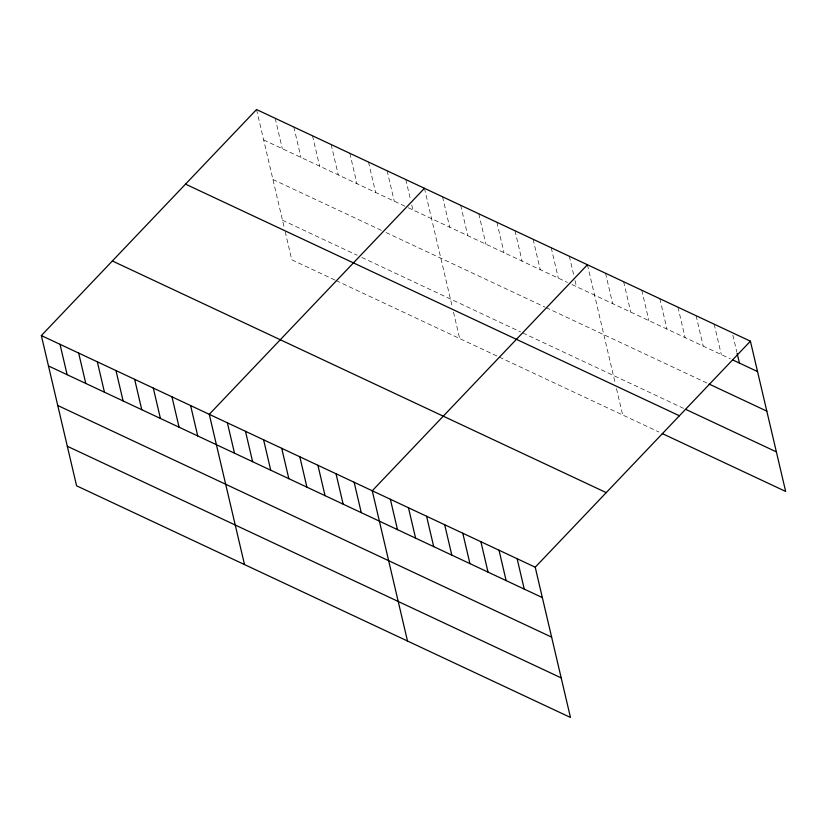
<?xml version="1.0" encoding="UTF-8"?>
<svg xmlns="http://www.w3.org/2000/svg" width="827" height="827" viewBox="0 0 827 827"><rect width="100%" height="100%" fill="white"/><g stroke="black" fill="none" stroke-linecap="round" stroke-linejoin="round"><path stroke-width="0.62" stroke-dasharray="4.13 3.1" d="M263.658 139.928L407.091 207.205M408.259 207.753L567.394 282.389M571.922 284.519L730.375 358.835M272.931 179.49L381.381 230.351M386.044 232.542L544.983 307.086M546.109 307.613L706.827 382.994M282.493 220.24L357.13 255.243M361.792 257.435L520.586 331.906M522.85 332.971L683.567 408.352M334.914 280.033L291.776 259.792L284.746 229.834M336.082 280.58L498.174 356.602M499.301 357.13L658.892 431.983M732.867 335.131L736.857 352.147M714.187 324.205L721.32 354.587M696.086 315.707L703.208 346.089M677.975 307.22L685.097 337.602M659.863 298.723L666.996 329.105M641.752 290.225L648.885 320.607M623.651 281.738L630.774 312.12M605.54 273.241L612.662 303.623M587.428 264.743L615.36 383.831M616.487 388.628L622.669 414.999M569.317 256.256L573.886 275.701M575.023 280.56L576.45 286.638M551.216 247.759L558.339 278.141M533.105 239.272L540.227 269.654M514.994 230.774L522.116 261.156M496.882 222.277L504.015 252.659M478.781 213.79L485.904 244.172M460.67 205.292L467.793 235.674M442.559 196.795L449.681 227.187M424.447 188.308L452.379 307.386M453.506 312.182L459.688 338.553M405.788 179.552L410.637 200.217M411.774 205.075L412.921 209.934M387.139 170.807L394.262 201.188M368.48 162.051L375.603 192.433M349.821 153.305L356.944 183.687M331.162 144.549L338.284 174.931M312.503 135.804L319.635 166.186M293.843 127.048L300.976 157.43M275.184 118.302L282.317 148.684M256.535 109.546L284.457 228.634"/><path stroke-width="1.24" d="M41.35 335.566L535.224 567.208L570.465 717.454L76.591 485.811L41.35 335.566L256.535 109.546L750.409 341.189L785.65 491.434L662.282 433.575M424.447 188.308L209.272 414.317L244.513 564.572M587.428 264.743L372.253 490.762L407.494 641.008M535.224 567.208L750.409 341.189M732.639 359.9L757.532 371.571M709.09 384.059L766.815 411.133M685.831 409.417L776.377 451.883M185.517 184.132L679.401 415.774M112.358 260.981L606.243 492.623M48.473 365.947L542.357 597.59M57.756 405.499L551.63 637.141M67.318 446.26L561.192 677.902M737.146 353.356L739.431 363.084M517.123 558.711L524.246 589.093M499.012 550.213L506.134 580.606M480.9 541.726L488.023 572.108M462.789 533.229L469.922 563.611M444.688 524.742L451.811 555.124M426.577 516.244L433.699 546.626M408.466 507.747L415.588 538.139M390.354 499.26L397.487 529.642M354.142 482.265L361.265 512.657M336.031 473.778L343.153 504.16M317.919 465.281L325.052 495.662M299.808 456.793L306.941 487.175M281.707 448.296L288.83 478.678M263.596 439.799L270.718 470.181M245.485 431.312L252.617 461.693M227.373 422.814L234.506 453.196M190.613 405.571L197.736 435.953M171.954 396.815L179.077 427.208M153.295 388.07L160.417 418.452M134.636 379.314L141.768 409.706M115.976 370.568L123.109 400.95M97.328 361.812L104.45 392.194M78.668 353.067L85.791 383.449M60.009 344.311L67.132 374.693"/></g></svg>
